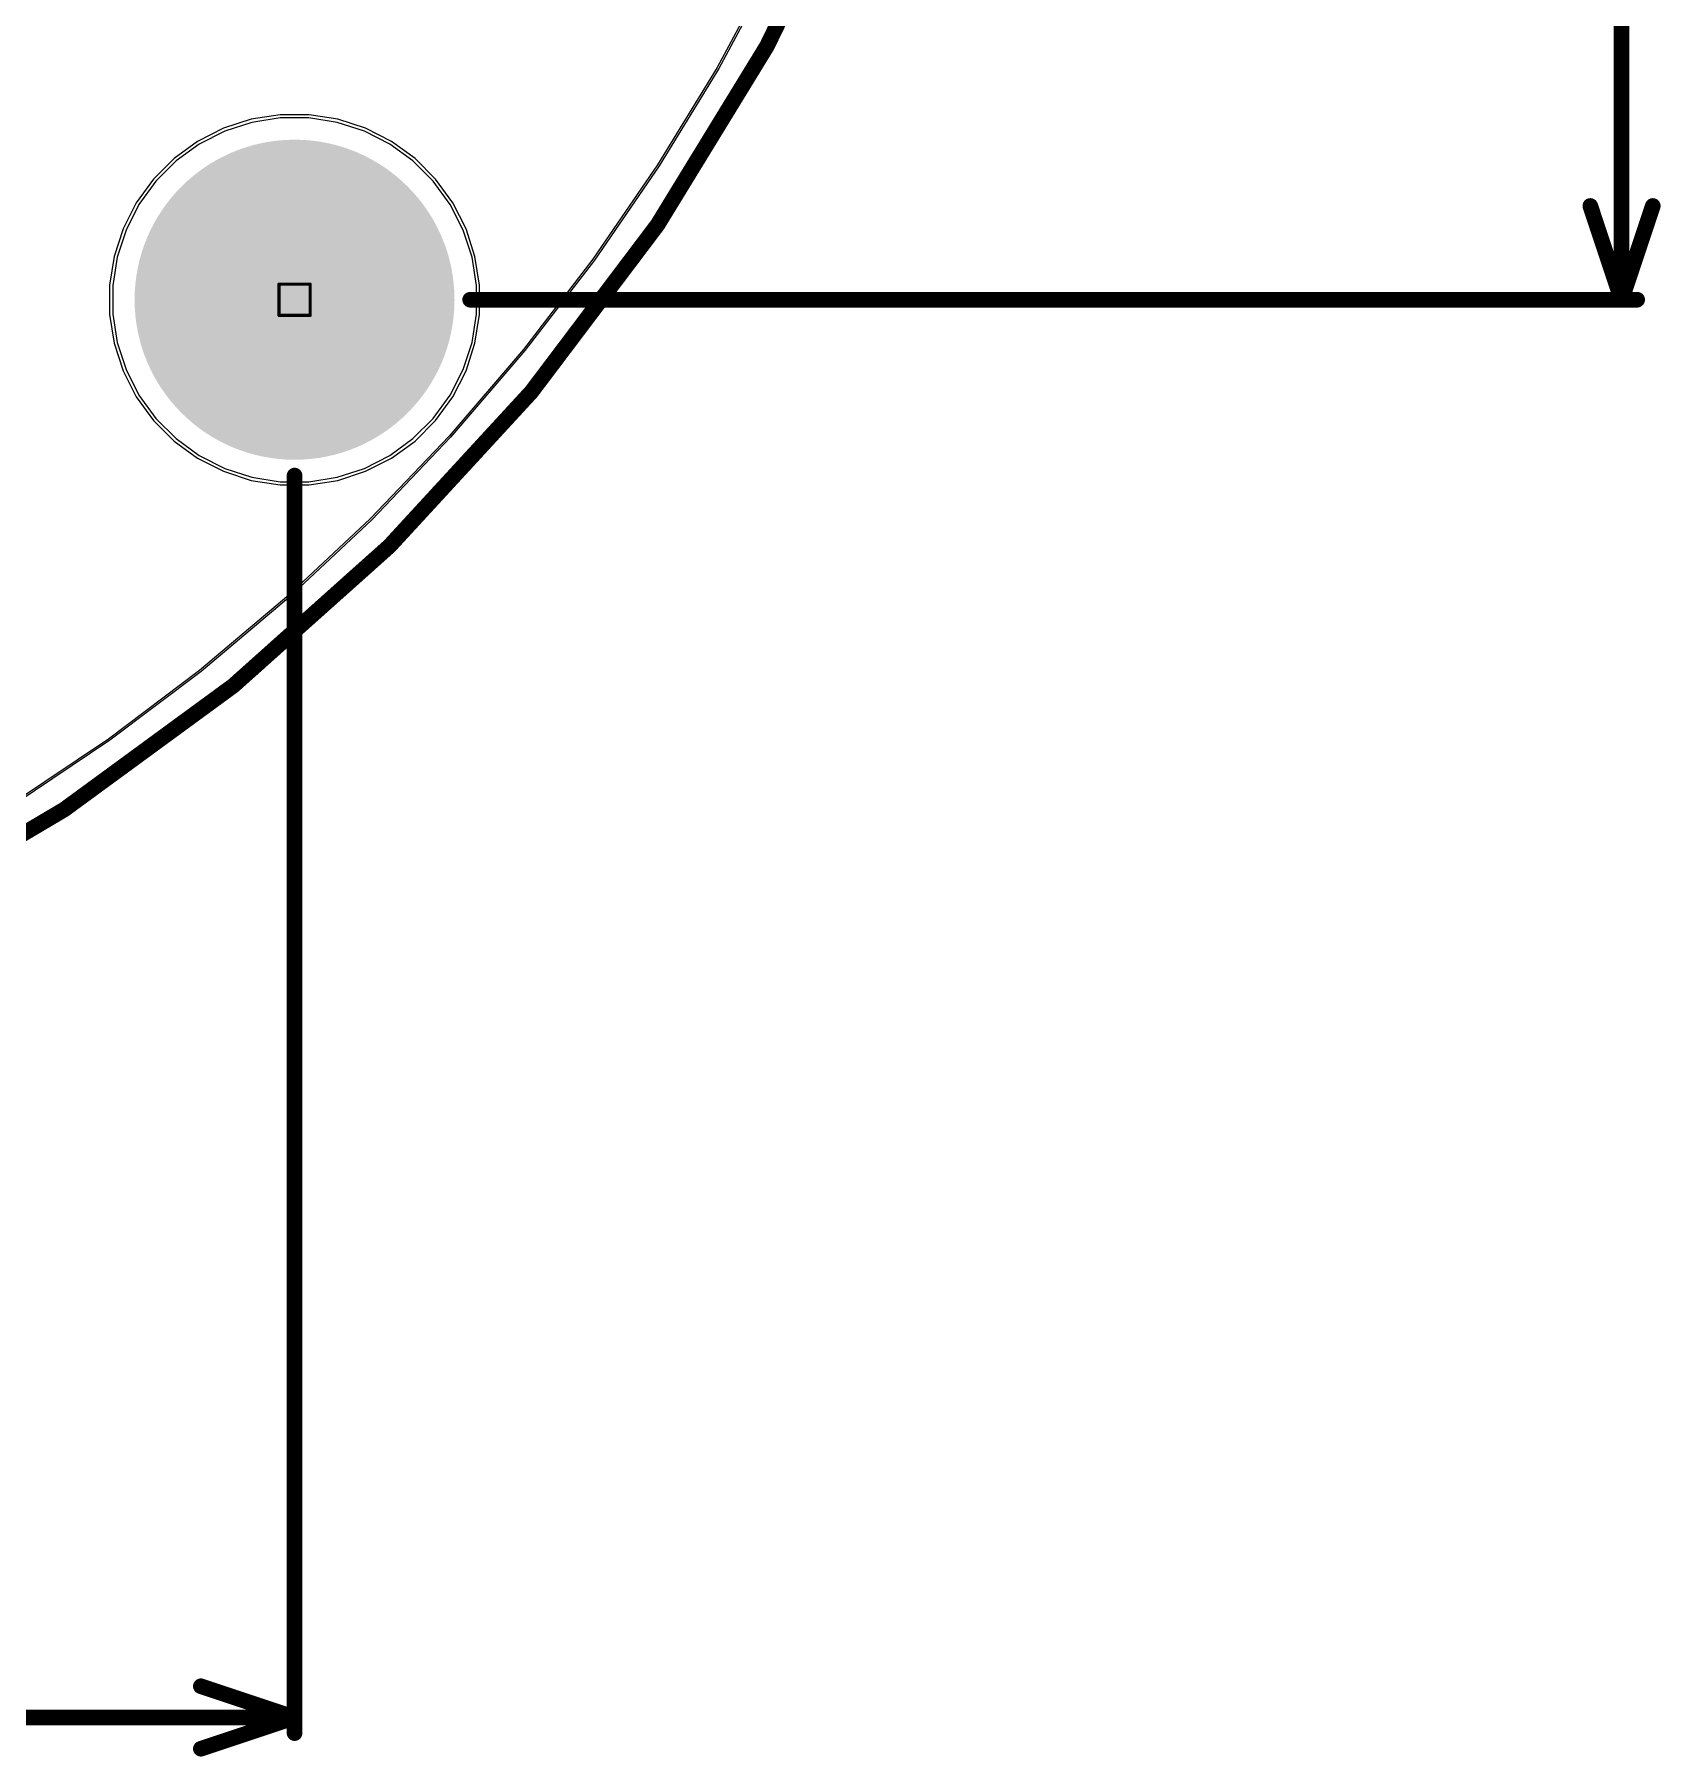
# Model space of a CAD drawing. Header units: millimetres. Extents: x -2.4 to 8.6, y -1 to 5.2.
# Drawn here: x 1.641 to 2.682, y -0.929 to 0.173 of the extents above; entities that cross this region are included whole.
import ezdxf

# ---------------------------------------------------------------- set-up
doc = ezdxf.new("R2010")
doc.units = ezdxf.units.MM
doc.header["$MEASUREMENT"] = 0
for name, color, linetype in [('BottomLayer', 5, 'Continuous'), ('BottomSolder', 6, 'Continuous'), ('DrillDrawing', 1, 'Continuous'), ('Mechanical1', 6, 'Continuous'), ('Mechanical2', 216, 'Continuous'), ('MultiLayer', 9, 'Continuous'), ('PadHoleLayer', 156, 'Continuous'), ('TopLayer', 1, 'Continuous'), ('TopSolder', 216, 'Continuous')]:
    doc.layers.add(name, color=color, linetype=linetype)

msp = doc.modelspace()

# ---------------------------------------------------------------- hatches: boundary and pattern name
at = {"layer": 'BottomLayer'}
h = msp.add_hatch(color=5, dxfattribs=at)
edge = h.paths.add_edge_path()
edge.add_arc((1.808, 0.0032), 0.0984, 0, 360)
at = {"layer": 'BottomSolder'}
h = msp.add_hatch(color=6, dxfattribs=at)
edge = h.paths.add_edge_path()
edge.add_arc((1.808, 0.0032), 0.1024, 0, 360)
at = {"layer": 'MultiLayer'}
h = msp.add_hatch(color=9, dxfattribs=at)
edge = h.paths.add_edge_path()
edge.add_arc((1.808, 0.0032), 0.0984, 0, 360)
at = {"layer": 'PadHoleLayer'}
h = msp.add_hatch(color=156, dxfattribs=at)
edge = h.paths.add_edge_path()
edge.add_arc((1.808, 0.0032), 0.0591, 0, 360)
at = {"layer": 'TopLayer'}
h = msp.add_hatch(color=1, dxfattribs=at)
edge = h.paths.add_edge_path()
edge.add_arc((1.808, 0.0032), 0.0984, 0, 360)
at = {"layer": 'TopSolder'}
h = msp.add_hatch(color=216, dxfattribs=at)
edge = h.paths.add_edge_path()
edge.add_arc((1.808, 0.0032), 0.1024, 0, 360)

# ---------------------------------------------------------------- linework, layer by layer
at = {"layer": 'BottomLayer'}
for p, q in [((2.1131, 0.2162), (2.0785, 0.1519)), ((2.0785, 0.1519), (2.0404, 0.0895)), ((1.7633, 0.111), (1.747, 0.1027)), ((1.7807, 0.1167), (1.7633, 0.111)), ((1.7988, 0.1196), (1.7807, 0.1167)), ((1.8172, 0.1196), (1.7988, 0.1196)), ((1.8353, 0.1167), (1.8172, 0.1196)), ((1.8527, 0.111), (1.8353, 0.1167)), ((1.869, 0.1027), (1.8527, 0.111)), ((1.747, 0.1027), (1.7322, 0.092)), ((1.8838, 0.092), (1.869, 0.1027)), ((1.7322, 0.092), (1.7192, 0.079)), ((1.8968, 0.079), (1.8838, 0.092)), ((2.0404, 0.0895), (1.999, 0.0292)), ((1.7192, 0.079), (1.7084, 0.0642)), ((1.9076, 0.0642), (1.8968, 0.079)), ((1.7084, 0.0642), (1.7001, 0.0478)), ((1.9159, 0.0478), (1.9076, 0.0642)), ((1.7001, 0.0478), (1.6944, 0.0304)), ((1.9216, 0.0304), (1.9159, 0.0478)), ((1.6944, 0.0304), (1.6916, 0.0123)), ((1.9244, 0.0123), (1.9216, 0.0304)), ((1.999, 0.0292), (1.9545, -0.0287)), ((1.6916, 0.0123), (1.6916, -0.006)), ((1.9244, -0.006), (1.9244, 0.0123)), ((1.6916, -0.006), (1.6944, -0.0241)), ((1.9216, -0.0241), (1.9244, -0.006)), ((1.6944, -0.0241), (1.7001, -0.0415)), ((1.9545, -0.0287), (1.9069, -0.0841)), ((1.9159, -0.0415), (1.9216, -0.0241)), ((1.7001, -0.0415), (1.7084, -0.0579)), ((1.9076, -0.0579), (1.9159, -0.0415)), ((1.7084, -0.0579), (1.7192, -0.0727)), ((1.8968, -0.0727), (1.9076, -0.0579)), ((1.7192, -0.0727), (1.7322, -0.0857)), ((1.8838, -0.0857), (1.8968, -0.0727)), ((1.7322, -0.0857), (1.747, -0.0964)), ((1.9069, -0.0841), (1.8564, -0.1369)), ((1.869, -0.0964), (1.8838, -0.0857)), ((1.747, -0.0964), (1.7633, -0.1047)), ((1.8527, -0.1047), (1.869, -0.0964)), ((1.7633, -0.1047), (1.7807, -0.1104)), ((1.8353, -0.1104), (1.8527, -0.1047)), ((1.7807, -0.1104), (1.7988, -0.1133)), ((1.7988, -0.1133), (1.8172, -0.1133)), ((1.8172, -0.1133), (1.8353, -0.1104)), ((1.8564, -0.1369), (1.8031, -0.187)), ((1.8031, -0.187), (1.7472, -0.234)), ((1.7472, -0.234), (1.6888, -0.278)), ((1.6888, -0.278), (1.6281, -0.3188))]:
    msp.add_line(p, q, dxfattribs=at)
at = {"layer": 'DrillDrawing', "const_width": 0.002}
for points in [[(1.798, 0.0132), (1.818, 0.0132)], [(1.798, -0.0068), (1.798, 0.0132)], [(1.818, -0.0068), (1.818, 0.0132)], [(1.798, -0.0068), (1.818, -0.0068)]]:
    msp.add_lwpolyline(points, dxfattribs=at)
at = {"layer": 'DrillDrawing', "const_width": 0.001}
for points in [[(1.7975, 0.0132, 1), (1.7985, 0.0132, 1)], [(1.7975, 0.0132, 1), (1.7985, 0.0132, 1)], [(1.8175, 0.0132, 1), (1.8185, 0.0132, 1)], [(1.8175, 0.0132, 1), (1.8185, 0.0132, 1)], [(1.7975, -0.0068, 1), (1.7985, -0.0068, 1)], [(1.7975, -0.0068, 1), (1.7985, -0.0068, 1)], [(1.8175, -0.0068, 1), (1.8185, -0.0068, 1)], [(1.8175, -0.0068, 1), (1.8185, -0.0068, 1)]]:
    msp.add_lwpolyline(points, format="xyb", close=True, dxfattribs=at)
at = {"layer": 'Mechanical1', "const_width": 0.01}
for points in [[(2.6575, 0.0032), (2.6575, 0.3903)], [(2.6375, 0.0632), (2.6575, 0.0032)], [(2.6575, 0.0032), (2.6775, 0.0632)], [(1.9204, 0.0032), (2.6675, 0.0032)], [(1.808, -0.914), (1.808, -0.1093)], [(1.748, -0.884), (1.808, -0.904)], [(1.2877, -0.904), (1.808, -0.904)], [(1.748, -0.924), (1.808, -0.904)]]:
    msp.add_lwpolyline(points, dxfattribs=at)
at = {"layer": 'Mechanical1', "const_width": 0.005}
for points in [[(2.635, 0.0632, 1), (2.64, 0.0632, 1)], [(2.675, 0.0632, 1), (2.68, 0.0632, 1)], [(1.9179, 0.0032, 1), (1.9229, 0.0032, 1)], [(2.655, 0.0032, 1), (2.66, 0.0032, 1)], [(2.655, 0.0032, 1), (2.66, 0.0032, 1)], [(2.655, 0.0032, 1), (2.66, 0.0032, 1)], [(2.665, 0.0032, 1), (2.67, 0.0032, 1)], [(1.8055, -0.1093, 1), (1.8105, -0.1093, 1)], [(1.7455, -0.884, 1), (1.7505, -0.884, 1)], [(1.8055, -0.904, 1), (1.8105, -0.904, 1)], [(1.8055, -0.904, 1), (1.8105, -0.904, 1)], [(1.8055, -0.904, 1), (1.8105, -0.904, 1)], [(1.8055, -0.914, 1), (1.8105, -0.914, 1)], [(1.7455, -0.924, 1), (1.7505, -0.924, 1)]]:
    msp.add_lwpolyline(points, format="xyb", close=True, dxfattribs=at)
at = {"layer": 'Mechanical2', "const_width": 0.01}
msp.add_lwpolyline([(1.3342, 2.1354, -6.230382), (0.4718, 2.1362)], format="xyb", dxfattribs=at)
at = {"layer": 'TopLayer'}
for p, q in [((2.1141, 0.2156), (2.0795, 0.1512)), ((2.0795, 0.1512), (2.0414, 0.0888)), ((1.7987, 0.1216), (1.7803, 0.1187)), ((1.8173, 0.1216), (1.7987, 0.1216)), ((1.8357, 0.1187), (1.8173, 0.1216)), ((1.7625, 0.1129), (1.7459, 0.1044)), ((1.7803, 0.1187), (1.7625, 0.1129)), ((1.8535, 0.1129), (1.8357, 0.1187)), ((1.8701, 0.1044), (1.8535, 0.1129)), ((1.7459, 0.1044), (1.7309, 0.0935)), ((1.8852, 0.0935), (1.8701, 0.1044)), ((1.7309, 0.0935), (1.7177, 0.0803)), ((1.8983, 0.0803), (1.8852, 0.0935)), ((2.0414, 0.0888), (2, 0.0286)), ((1.7177, 0.0803), (1.7067, 0.0652)), ((1.9093, 0.0652), (1.8983, 0.0803)), ((1.7067, 0.0652), (1.6983, 0.0486)), ((1.9178, 0.0486), (1.9093, 0.0652)), ((1.6983, 0.0486), (1.6925, 0.0309)), ((1.9235, 0.0309), (1.9178, 0.0486)), ((1.6925, 0.0309), (1.6896, 0.0125)), ((1.9264, 0.0125), (1.9235, 0.0309)), ((2, 0.0286), (1.9555, -0.0293)), ((1.6896, 0.0125), (1.6896, -0.0062)), ((1.9264, -0.0062), (1.9264, 0.0125)), ((1.6896, -0.0062), (1.6925, -0.0246)), ((1.9235, -0.0246), (1.9264, -0.0062)), ((1.6925, -0.0246), (1.6983, -0.0423)), ((1.9555, -0.0293), (1.9079, -0.0848)), ((1.9178, -0.0423), (1.9235, -0.0246)), ((1.6983, -0.0423), (1.7067, -0.0589)), ((1.9093, -0.0589), (1.9178, -0.0423)), ((1.7067, -0.0589), (1.7177, -0.074)), ((1.8983, -0.074), (1.9093, -0.0589)), ((1.7177, -0.074), (1.7309, -0.0872)), ((1.8852, -0.0872), (1.8983, -0.074)), ((1.7309, -0.0872), (1.7459, -0.0981)), ((1.9079, -0.0848), (1.8574, -0.1376)), ((1.8701, -0.0981), (1.8852, -0.0872)), ((1.7459, -0.0981), (1.7625, -0.1066)), ((1.8535, -0.1066), (1.8701, -0.0981)), ((1.7625, -0.1066), (1.7803, -0.1124)), ((1.8357, -0.1124), (1.8535, -0.1066)), ((1.7803, -0.1124), (1.7987, -0.1153)), ((1.7987, -0.1153), (1.8173, -0.1153)), ((1.8173, -0.1153), (1.8357, -0.1124)), ((1.8574, -0.1376), (1.8041, -0.1876)), ((1.8041, -0.1876), (1.7482, -0.2347)), ((1.7482, -0.2347), (1.6898, -0.2787)), ((1.6898, -0.2787), (1.6291, -0.3194))]:
    msp.add_line(p, q, dxfattribs=at)

doc.saveas('drawing.dxf')
